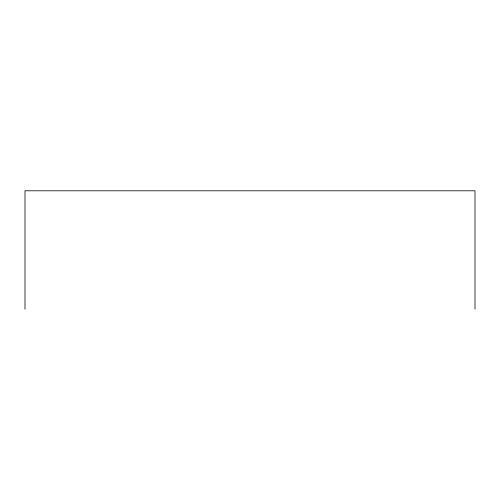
<?xml version="1.0" encoding="UTF-8"?>
<svg xmlns="http://www.w3.org/2000/svg" width="500" height="500" viewBox="0 0 500 500"><rect width="100%" height="100%" fill="white"/><g stroke="black" fill="none" stroke-linecap="round" stroke-linejoin="round"><path stroke-width="0.75" d="M475 309.206L475 190.794L25 190.794L25 309.206"/></g></svg>
